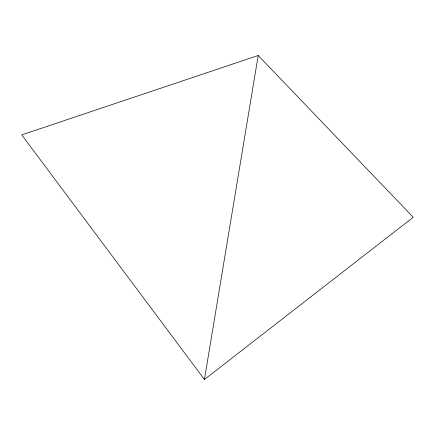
<?xml version="1.0" encoding="UTF-8"?>
<svg xmlns="http://www.w3.org/2000/svg" width="435" height="435" viewBox="0 0 435 435"><rect width="100%" height="100%" fill="white"/><g stroke="black" fill="none" stroke-linecap="round" stroke-linejoin="round"><path stroke-width="0.65" d="M204.434 379.505L258.2 55.495L21.75 134.888L204.434 379.505L413.25 217.25L258.2 55.495"/></g></svg>
